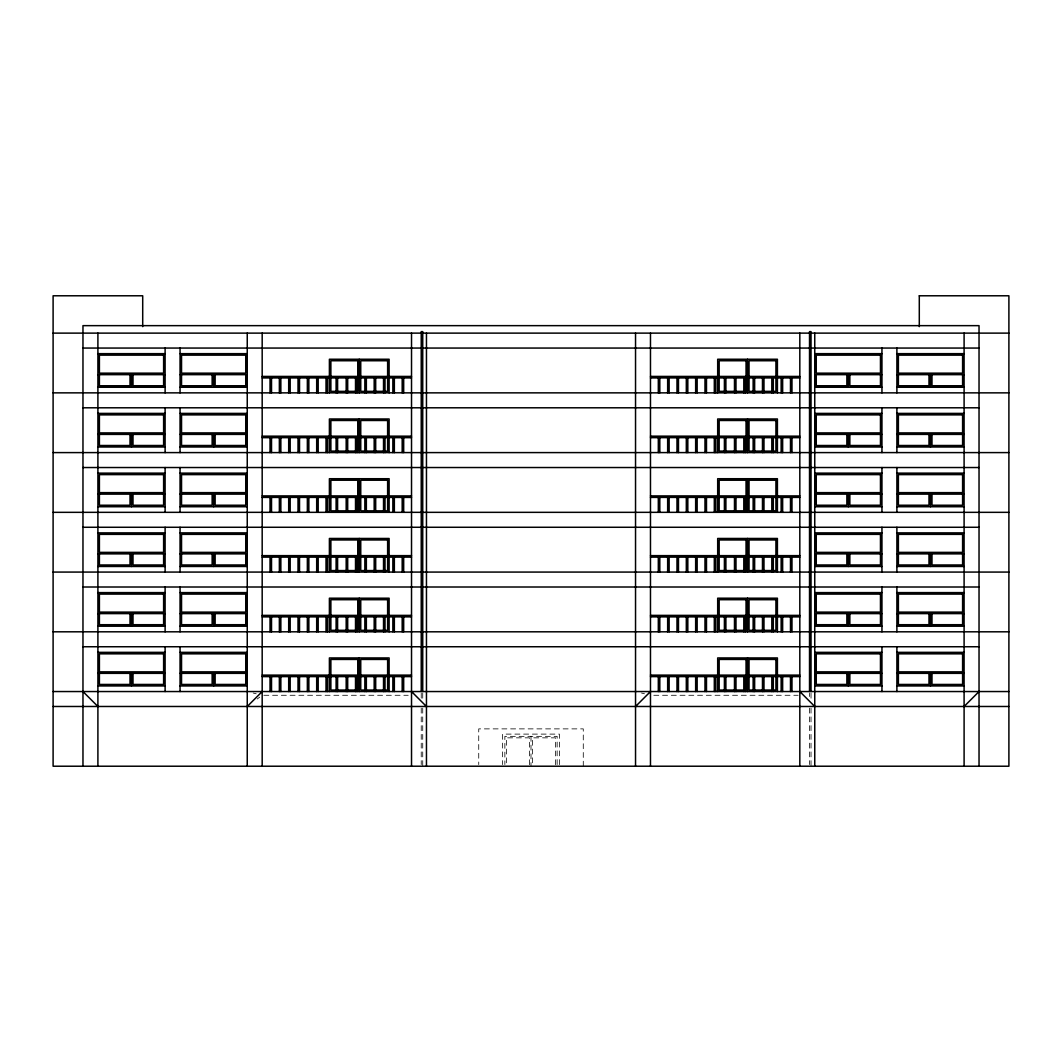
<?xml version="1.0" encoding="UTF-8"?>
<svg xmlns="http://www.w3.org/2000/svg" width="1062" height="1062" viewBox="0 0 1062 1062"><rect width="100%" height="100%" fill="white"/><g stroke="black" fill="none" stroke-linecap="round" stroke-linejoin="round"><path stroke-width="0.75" stroke-dasharray="5 3.75" d="M257.203 699.008L259.699 697.15M263.841 695.278L408.206 695.278M653.794 695.278L798.159 695.278M641.514 693.035L644.501 693.778M253.221 693.035L256.207 693.778M811.023 693.207L811.023 699.845M811.023 708.142L811.023 766.22M809.523 693.207L809.523 696.526M809.523 708.142L809.523 764.56M583.277 766.22L583.277 728.877L478.736 728.877L478.736 764.587M559.382 764.613L559.382 734.107L502.631 734.107L502.631 764.613M557.138 764.56L557.138 736.351L504.862 736.351L504.862 764.56M555.638 764.72L555.638 737.838L532.487 737.838L532.487 764.72M531 736.351L531 766.22M529.513 764.72L529.513 737.838L506.362 737.838L506.362 764.72M422.729 693.207L422.729 699.845M422.729 708.142L422.729 766.22M421.229 693.207L421.229 698.185M421.229 708.142L421.229 764.56"/><path stroke-width="1.5" d="M247.247 706.482L262.181 691.548M635.541 706.482L650.475 691.548M964.097 706.482L979.031 691.548M919.294 295.78L1008.9 295.78L1008.9 766.22L53.1 766.22L53.1 295.78L142.706 295.78L142.706 326.631M53.1 333.123L1008.9 333.123M82.969 348.057L979.031 348.057M97.903 353.659L165.114 353.659M180.049 353.659L247.247 353.659M814.753 353.659L881.951 353.659M896.886 353.659L964.097 353.659M97.903 374.66L165.114 374.66M180.049 374.66L247.247 374.66M814.753 374.66L881.951 374.66M896.886 374.66L964.097 374.66M262.181 376.426L411.525 376.426M650.475 376.426L799.819 376.426M262.181 377.926L411.525 377.926M650.475 377.926L799.819 377.926M97.903 387.258L165.114 387.258M180.049 387.258L247.247 387.258M814.753 387.258L881.951 387.258M896.886 387.258L964.097 387.258M53.1 392.86L1008.9 392.86M82.969 407.795L979.031 407.795M97.903 413.397L165.114 413.397M180.049 413.397L247.247 413.397M814.753 413.397L881.951 413.397M896.886 413.397L964.097 413.397M97.903 434.398L165.114 434.398M180.049 434.398L247.247 434.398M814.753 434.398L881.951 434.398M896.886 434.398L964.097 434.398M262.181 436.163L411.525 436.163M650.475 436.163L799.819 436.163M262.181 437.663L411.525 437.663M650.475 437.663L799.819 437.663M97.903 446.996L165.114 446.996M180.049 446.996L247.247 446.996M814.753 446.996L881.951 446.996M896.886 446.996L964.097 446.996M53.1 452.598L1008.9 452.598M82.969 467.532L979.031 467.532M97.903 473.134L165.114 473.134M180.049 473.134L247.247 473.134M814.753 473.134L881.951 473.134M896.886 473.134L964.097 473.134M97.903 494.135L165.114 494.135M180.049 494.135L247.247 494.135M814.753 494.135L881.951 494.135M896.886 494.135L964.097 494.135M262.181 495.901L411.525 495.901M650.475 495.901L799.819 495.901M262.181 497.401L411.525 497.401M650.475 497.401L799.819 497.401M97.903 506.733L165.114 506.733M180.049 506.733L247.247 506.733M814.753 506.733L881.951 506.733M896.886 506.733L964.097 506.733M53.1 512.335L1008.9 512.335M82.969 527.27L979.031 527.27M97.903 532.872L165.114 532.872M180.049 532.872L247.247 532.872M814.753 532.872L881.951 532.872M896.886 532.872L964.097 532.872M97.903 553.873L165.114 553.873M180.049 553.873L247.247 553.873M814.753 553.873L881.951 553.873M896.886 553.873L964.097 553.873M262.181 555.638L411.525 555.638M650.475 555.638L799.819 555.638M262.181 557.138L411.525 557.138M650.475 557.138L799.819 557.138M97.903 566.471L165.114 566.471M180.049 566.471L247.247 566.471M814.753 566.471L881.951 566.471M896.886 566.471L964.097 566.471M53.1 572.073L1008.9 572.073M82.969 587.007L979.031 587.007M97.903 592.609L165.114 592.609M180.049 592.609L247.247 592.609M814.753 592.609L881.951 592.609M896.886 592.609L964.097 592.609M97.903 613.61L165.114 613.61M180.049 613.61L247.247 613.61M814.753 613.61L881.951 613.61M896.886 613.61L964.097 613.61M262.181 615.376L411.525 615.376M650.475 615.376L799.819 615.376M262.181 616.876L411.525 616.876M650.475 616.876L799.819 616.876M97.903 626.208L165.114 626.208M180.049 626.208L247.247 626.208M814.753 626.208L881.951 626.208M896.886 626.208L964.097 626.208M53.1 631.81L1008.9 631.81M82.969 646.745L979.031 646.745M97.903 652.347L165.114 652.347M180.049 652.347L247.247 652.347M814.753 652.347L881.951 652.347M896.886 652.347L964.097 652.347M97.903 673.348L165.114 673.348M180.049 673.348L247.247 673.348M814.753 673.348L881.951 673.348M896.886 673.348L964.097 673.348M262.181 675.113L411.525 675.113M650.475 675.113L799.819 675.113M262.181 676.613L411.525 676.613M650.475 676.613L799.819 676.613M97.903 685.946L165.114 685.946M180.049 685.946L247.247 685.946M814.753 685.946L881.951 685.946M896.886 685.946L964.097 685.946M53.1 691.548L1008.9 691.548M53.1 706.482L1008.9 706.482M799.819 691.548L814.753 706.482M411.525 691.548L426.459 706.482M82.969 691.548L97.903 706.482M979.031 766.22L979.031 325.649L82.969 325.649L82.969 766.22M964.097 333.123L964.097 766.22M962.597 374.66L962.597 385.758L931.985 385.758L931.985 374.66M962.597 434.398L962.597 445.496L931.985 445.496L931.985 434.398M962.597 494.135L962.597 505.233L931.985 505.233L931.985 494.135M962.597 553.873L962.597 564.971L931.985 564.971L931.985 553.873M962.597 613.61L962.597 624.708L931.985 624.708L931.985 613.61M962.597 673.348L962.597 684.446L931.985 684.446L931.985 673.348M930.498 374.66L930.498 387.258M930.498 434.398L930.498 446.996M930.498 494.135L930.498 506.733M930.498 553.873L930.498 566.471M930.498 613.61L930.498 626.208M930.498 673.348L930.498 685.946M928.998 374.66L928.998 385.758L898.386 385.758L898.386 374.66M928.998 434.398L928.998 445.496L898.386 445.496L898.386 434.398M928.998 494.135L928.998 505.233L898.386 505.233L898.386 494.135M928.998 553.873L928.998 564.971L898.386 564.971L898.386 553.873M928.998 613.61L928.998 624.708L898.386 624.708L898.386 613.61M928.998 673.348L928.998 684.446L898.386 684.446L898.386 673.348M919.294 295.78L919.294 326.631M896.886 348.057L896.886 392.86M896.886 407.795L896.886 452.598M896.886 467.532L896.886 512.335M896.886 527.27L896.886 572.073M896.886 587.007L896.886 631.81M896.886 646.745L896.886 691.548M881.951 348.057L881.951 392.86M881.951 407.795L881.951 452.598M881.951 467.532L881.951 512.335M881.951 527.27L881.951 572.073M881.951 587.007L881.951 631.81M881.951 646.745L881.951 691.548M880.464 374.66L880.464 385.758L849.852 385.758L849.852 374.66M880.464 434.398L880.464 445.496L849.852 445.496L849.852 434.398M880.464 494.135L880.464 505.233L849.852 505.233L849.852 494.135M880.464 553.873L880.464 564.971L849.852 564.971L849.852 553.873M880.464 613.61L880.464 624.708L849.852 624.708L849.852 613.61M880.464 673.348L880.464 684.446L849.852 684.446L849.852 673.348M848.352 374.66L848.352 387.258M848.352 434.398L848.352 446.996M848.352 494.135L848.352 506.733M848.352 553.873L848.352 566.471M848.352 613.61L848.352 626.208M848.352 673.348L848.352 685.946M846.865 374.66L846.865 385.758L816.253 385.758L816.253 374.66M846.865 434.398L846.865 445.496L816.253 445.496L816.253 434.398M846.865 494.135L846.865 505.233L816.253 505.233L816.253 494.135M846.865 553.873L846.865 564.971L816.253 564.971L816.253 553.873M846.865 613.61L846.865 624.708L816.253 624.708L816.253 613.61M846.865 673.348L846.865 684.446L816.253 684.446L816.253 673.348M814.753 333.123L814.753 766.22M811.023 691.548L811.023 331.623L809.523 331.623L809.523 691.548M799.819 333.123L799.819 766.22M791.973 377.926L791.973 392.86M791.973 437.663L791.973 452.598M791.973 497.401L791.973 512.335M791.973 557.138L791.973 572.073M791.973 616.876L791.973 631.81M791.973 676.613L791.973 691.548M790.486 377.926L790.486 392.86M790.486 437.663L790.486 452.598M790.486 497.401L790.486 512.335M790.486 557.138L790.486 572.073M790.486 616.876L790.486 631.81M790.486 676.613L790.486 691.548M782.641 377.926L782.641 392.86M782.641 437.663L782.641 452.598M782.641 497.401L782.641 512.335M782.641 557.138L782.641 572.073M782.641 616.876L782.641 631.81M782.641 676.613L782.641 691.548M781.154 377.926L781.154 392.86M781.154 437.663L781.154 452.598M781.154 497.401L781.154 512.335M781.154 557.138L781.154 572.073M781.154 616.876L781.154 631.81M781.154 676.613L781.154 691.548M777.411 392.86L777.411 359.248L717.686 359.248L717.686 392.86M777.411 452.598L777.411 418.986L717.686 418.986L717.686 452.598M777.411 512.335L777.411 478.723L717.686 478.723L717.686 512.335M777.411 572.073L777.411 538.461L717.686 538.461L717.686 572.073M777.411 631.81L777.411 598.198L717.686 598.198L717.686 631.81M777.411 691.548L777.411 657.936L717.686 657.936L717.686 691.548M773.309 377.926L773.309 392.86M773.309 437.663L773.309 452.598M773.309 497.401L773.309 512.335M773.309 557.138L773.309 572.073M773.309 616.876L773.309 631.81M773.309 676.613L773.309 691.548M771.822 377.926L771.822 392.86M771.822 437.663L771.822 452.598M771.822 497.401L771.822 512.335M771.822 557.138L771.822 572.073M771.822 616.876L771.822 631.81M771.822 676.613L771.822 691.548M763.976 377.926L763.976 392.86M763.976 437.663L763.976 452.598M763.976 497.401L763.976 512.335M763.976 557.138L763.976 572.073M763.976 616.876L763.976 631.81M763.976 676.613L763.976 691.548M762.476 377.926L762.476 392.86M762.476 437.663L762.476 452.598M762.476 497.401L762.476 512.335M762.476 557.138L762.476 572.073M762.476 616.876L762.476 631.81M762.476 676.613L762.476 691.548M754.644 377.926L754.644 392.86M754.644 437.663L754.644 452.598M754.644 497.401L754.644 512.335M754.644 557.138L754.644 572.073M754.644 616.876L754.644 631.81M754.644 676.613L754.644 691.548M753.144 377.926L753.144 392.86M753.144 437.663L753.144 452.598M753.144 497.401L753.144 512.335M753.144 557.138L753.144 572.073M753.144 616.876L753.144 631.81M753.144 676.613L753.144 691.548M747.542 359.248L747.542 392.86M747.542 418.986L747.542 452.598M747.542 478.723L747.542 512.335M747.542 538.461L747.542 572.073M747.542 598.198L747.542 631.81M747.542 657.936L747.542 691.548M745.312 377.926L745.312 392.86M745.312 437.663L745.312 452.598M745.312 497.401L745.312 512.335M745.312 557.138L745.312 572.073M745.312 616.876L745.312 631.81M745.312 676.613L745.312 691.548M743.812 377.926L743.812 392.86M743.812 437.663L743.812 452.598M743.812 497.401L743.812 512.335M743.812 557.138L743.812 572.073M743.812 616.876L743.812 631.81M743.812 676.613L743.812 691.548M735.979 377.926L735.979 392.86M735.979 437.663L735.979 452.598M735.979 497.401L735.979 512.335M735.979 557.138L735.979 572.073M735.979 616.876L735.979 631.81M735.979 676.613L735.979 691.548M734.479 377.926L734.479 392.86M734.479 437.663L734.479 452.598M734.479 497.401L734.479 512.335M734.479 557.138L734.479 572.073M734.479 616.876L734.479 631.81M734.479 676.613L734.479 691.548M725.89 377.926L725.89 392.86M725.89 437.663L725.89 452.598M725.89 497.401L725.89 512.335M725.89 557.138L725.89 572.073M725.89 616.876L725.89 631.81M725.89 676.613L725.89 691.548M724.403 377.926L724.403 392.86M724.403 437.663L724.403 452.598M724.403 497.401L724.403 512.335M724.403 557.138L724.403 572.073M724.403 616.876L724.403 631.81M724.403 676.613L724.403 691.548M715.815 377.926L715.815 392.86M715.815 437.663L715.815 452.598M715.815 497.401L715.815 512.335M715.815 557.138L715.815 572.073M715.815 616.876L715.815 631.81M715.815 676.613L715.815 691.548M714.314 377.926L714.314 392.86M714.314 437.663L714.314 452.598M714.314 497.401L714.314 512.335M714.314 557.138L714.314 572.073M714.314 616.876L714.314 631.81M714.314 676.613L714.314 691.548M706.482 377.926L706.482 392.86M706.482 437.663L706.482 452.598M706.482 497.401L706.482 512.335M706.482 557.138L706.482 572.073M706.482 616.876L706.482 631.81M706.482 676.613L706.482 691.548M704.982 377.926L704.982 392.86M704.982 437.663L704.982 452.598M704.982 497.401L704.982 512.335M704.982 557.138L704.982 572.073M704.982 616.876L704.982 631.81M704.982 676.613L704.982 691.548M697.15 377.926L697.15 392.86M697.15 437.663L697.15 452.598M697.15 497.401L697.15 512.335M697.15 557.138L697.15 572.073M697.15 616.876L697.15 631.81M697.15 676.613L697.15 691.548M695.65 377.926L695.65 392.86M695.65 437.663L695.65 452.598M695.65 497.401L695.65 512.335M695.65 557.138L695.65 572.073M695.65 616.876L695.65 631.81M695.65 676.613L695.65 691.548M687.818 377.926L687.818 392.86M687.818 437.663L687.818 452.598M687.818 497.401L687.818 512.335M687.818 557.138L687.818 572.073M687.818 616.876L687.818 631.81M687.818 676.613L687.818 691.548M686.317 377.926L686.317 392.86M686.317 437.663L686.317 452.598M686.317 497.401L686.317 512.335M686.317 557.138L686.317 572.073M686.317 616.876L686.317 631.81M686.317 676.613L686.317 691.548M678.472 377.926L678.472 392.86M678.472 437.663L678.472 452.598M678.472 497.401L678.472 512.335M678.472 557.138L678.472 572.073M678.472 616.876L678.472 631.81M678.472 676.613L678.472 691.548M676.985 377.926L676.985 392.86M676.985 437.663L676.985 452.598M676.985 497.401L676.985 512.335M676.985 557.138L676.985 572.073M676.985 616.876L676.985 631.81M676.985 676.613L676.985 691.548M669.14 377.926L669.14 392.86M669.14 437.663L669.14 452.598M669.14 497.401L669.14 512.335M669.14 557.138L669.14 572.073M669.14 616.876L669.14 631.81M669.14 676.613L669.14 691.548M667.653 377.926L667.653 392.86M667.653 437.663L667.653 452.598M667.653 497.401L667.653 512.335M667.653 557.138L667.653 572.073M667.653 616.876L667.653 631.81M667.653 676.613L667.653 691.548M659.807 377.926L659.807 392.86M659.807 437.663L659.807 452.598M659.807 497.401L659.807 512.335M659.807 557.138L659.807 572.073M659.807 616.876L659.807 631.81M659.807 676.613L659.807 691.548M658.321 377.926L658.321 392.86M658.321 437.663L658.321 452.598M658.321 497.401L658.321 512.335M658.321 557.138L658.321 572.073M658.321 616.876L658.321 631.81M658.321 676.613L658.321 691.548M650.475 333.123L650.475 766.22M635.541 333.123L635.541 766.22M426.459 333.123L426.459 766.22M422.729 691.548L422.729 331.623L421.229 331.623L421.229 691.548M411.525 333.123L411.525 766.22M403.679 377.926L403.679 392.86M403.679 437.663L403.679 452.598M403.679 497.401L403.679 512.335M403.679 557.138L403.679 572.073M403.679 616.876L403.679 631.81M403.679 676.613L403.679 691.548M402.193 377.926L402.193 392.86M402.193 437.663L402.193 452.598M402.193 497.401L402.193 512.335M402.193 557.138L402.193 572.073M402.193 616.876L402.193 631.81M402.193 676.613L402.193 691.548M394.347 377.926L394.347 392.86M394.347 437.663L394.347 452.598M394.347 497.401L394.347 512.335M394.347 557.138L394.347 572.073M394.347 616.876L394.347 631.81M394.347 676.613L394.347 691.548M392.86 377.926L392.86 392.86M392.86 437.663L392.86 452.598M392.86 497.401L392.86 512.335M392.86 557.138L392.86 572.073M392.86 616.876L392.86 631.81M392.86 676.613L392.86 691.548M389.117 392.86L389.117 359.248L329.393 359.248L329.393 392.86M389.117 452.598L389.117 418.986L329.393 418.986L329.393 452.598M389.117 512.335L389.117 478.723L329.393 478.723L329.393 512.335M389.117 572.073L389.117 538.461L329.393 538.461L329.393 572.073M389.117 631.81L389.117 598.198L329.393 598.198L329.393 631.81M389.117 691.548L389.117 657.936L329.393 657.936L329.393 691.548M385.015 377.926L385.015 392.86M385.015 437.663L385.015 452.598M385.015 497.401L385.015 512.335M385.015 557.138L385.015 572.073M385.015 616.876L385.015 631.81M385.015 676.613L385.015 691.548M383.528 377.926L383.528 392.86M383.528 437.663L383.528 452.598M383.528 497.401L383.528 512.335M383.528 557.138L383.528 572.073M383.528 616.876L383.528 631.81M383.528 676.613L383.528 691.548M375.682 377.926L375.682 392.86M375.682 437.663L375.682 452.598M375.682 497.401L375.682 512.335M375.682 557.138L375.682 572.073M375.682 616.876L375.682 631.81M375.682 676.613L375.682 691.548M374.182 377.926L374.182 392.86M374.182 437.663L374.182 452.598M374.182 497.401L374.182 512.335M374.182 557.138L374.182 572.073M374.182 616.876L374.182 631.81M374.182 676.613L374.182 691.548M366.35 377.926L366.35 392.86M366.35 437.663L366.35 452.598M366.35 497.401L366.35 512.335M366.35 557.138L366.35 572.073M366.35 616.876L366.35 631.81M366.35 676.613L366.35 691.548M364.85 377.926L364.85 392.86M364.85 437.663L364.85 452.598M364.85 497.401L364.85 512.335M364.85 557.138L364.85 572.073M364.85 616.876L364.85 631.81M364.85 676.613L364.85 691.548M359.248 359.248L359.248 392.86M359.248 418.986L359.248 452.598M359.248 478.723L359.248 512.335M359.248 538.461L359.248 572.073M359.248 598.198L359.248 631.81M359.248 657.936L359.248 691.548M357.018 377.926L357.018 392.86M357.018 437.663L357.018 452.598M357.018 497.401L357.018 512.335M357.018 557.138L357.018 572.073M357.018 616.876L357.018 631.81M357.018 676.613L357.018 691.548M355.518 377.926L355.518 392.86M355.518 437.663L355.518 452.598M355.518 497.401L355.518 512.335M355.518 557.138L355.518 572.073M355.518 616.876L355.518 631.81M355.518 676.613L355.518 691.548M347.686 377.926L347.686 392.86M347.686 437.663L347.686 452.598M347.686 497.401L347.686 512.335M347.686 557.138L347.686 572.073M347.686 616.876L347.686 631.81M347.686 676.613L347.686 691.548M346.185 377.926L346.185 392.86M346.185 437.663L346.185 452.598M346.185 497.401L346.185 512.335M346.185 557.138L346.185 572.073M346.185 616.876L346.185 631.81M346.185 676.613L346.185 691.548M337.597 377.926L337.597 392.86M337.597 437.663L337.597 452.598M337.597 497.401L337.597 512.335M337.597 557.138L337.597 572.073M337.597 616.876L337.597 631.81M337.597 676.613L337.597 691.548M336.11 377.926L336.11 392.86M336.11 437.663L336.11 452.598M336.11 497.401L336.11 512.335M336.11 557.138L336.11 572.073M336.11 616.876L336.11 631.81M336.11 676.613L336.11 691.548M327.521 377.926L327.521 392.86M327.521 437.663L327.521 452.598M327.521 497.401L327.521 512.335M327.521 557.138L327.521 572.073M327.521 616.876L327.521 631.81M327.521 676.613L327.521 691.548M326.021 377.926L326.021 392.86M326.021 437.663L326.021 452.598M326.021 497.401L326.021 512.335M326.021 557.138L326.021 572.073M326.021 616.876L326.021 631.81M326.021 676.613L326.021 691.548M318.188 377.926L318.188 392.86M318.188 437.663L318.188 452.598M318.188 497.401L318.188 512.335M318.188 557.138L318.188 572.073M318.188 616.876L318.188 631.81M318.188 676.613L318.188 691.548M316.688 377.926L316.688 392.86M316.688 437.663L316.688 452.598M316.688 497.401L316.688 512.335M316.688 557.138L316.688 572.073M316.688 616.876L316.688 631.81M316.688 676.613L316.688 691.548M308.856 377.926L308.856 392.86M308.856 437.663L308.856 452.598M308.856 497.401L308.856 512.335M308.856 557.138L308.856 572.073M308.856 616.876L308.856 631.81M308.856 676.613L308.856 691.548M307.356 377.926L307.356 392.86M307.356 437.663L307.356 452.598M307.356 497.401L307.356 512.335M307.356 557.138L307.356 572.073M307.356 616.876L307.356 631.81M307.356 676.613L307.356 691.548M299.524 377.926L299.524 392.86M299.524 437.663L299.524 452.598M299.524 497.401L299.524 512.335M299.524 557.138L299.524 572.073M299.524 616.876L299.524 631.81M299.524 676.613L299.524 691.548M298.024 377.926L298.024 392.86M298.024 437.663L298.024 452.598M298.024 497.401L298.024 512.335M298.024 557.138L298.024 572.073M298.024 616.876L298.024 631.81M298.024 676.613L298.024 691.548M290.178 377.926L290.178 392.86M290.178 437.663L290.178 452.598M290.178 497.401L290.178 512.335M290.178 557.138L290.178 572.073M290.178 616.876L290.178 631.81M290.178 676.613L290.178 691.548M288.691 377.926L288.691 392.86M288.691 437.663L288.691 452.598M288.691 497.401L288.691 512.335M288.691 557.138L288.691 572.073M288.691 616.876L288.691 631.81M288.691 676.613L288.691 691.548M280.846 377.926L280.846 392.86M280.846 437.663L280.846 452.598M280.846 497.401L280.846 512.335M280.846 557.138L280.846 572.073M280.846 616.876L280.846 631.81M280.846 676.613L280.846 691.548M279.359 377.926L279.359 392.86M279.359 437.663L279.359 452.598M279.359 497.401L279.359 512.335M279.359 557.138L279.359 572.073M279.359 616.876L279.359 631.81M279.359 676.613L279.359 691.548M271.514 377.926L271.514 392.86M271.514 437.663L271.514 452.598M271.514 497.401L271.514 512.335M271.514 557.138L271.514 572.073M271.514 616.876L271.514 631.81M271.514 676.613L271.514 691.548M270.027 377.926L270.027 392.86M270.027 437.663L270.027 452.598M270.027 497.401L270.027 512.335M270.027 557.138L270.027 572.073M270.027 616.876L270.027 631.81M270.027 676.613L270.027 691.548M262.181 333.123L262.181 766.22M247.247 333.123L247.247 766.22M245.747 374.66L245.747 385.758L215.135 385.758L215.135 374.66M245.747 434.398L245.747 445.496L215.135 445.496L215.135 434.398M245.747 494.135L245.747 505.233L215.135 505.233L215.135 494.135M245.747 553.873L245.747 564.971L215.135 564.971L215.135 553.873M245.747 613.61L245.747 624.708L215.135 624.708L215.135 613.61M245.747 673.348L245.747 684.446L215.135 684.446L215.135 673.348M213.648 374.66L213.648 387.258M213.648 434.398L213.648 446.996M213.648 494.135L213.648 506.733M213.648 553.873L213.648 566.471M213.648 613.61L213.648 626.208M213.648 673.348L213.648 685.946M212.148 374.66L212.148 385.758L181.536 385.758L181.536 374.66M212.148 434.398L212.148 445.496L181.536 445.496L181.536 434.398M212.148 494.135L212.148 505.233L181.536 505.233L181.536 494.135M212.148 553.873L212.148 564.971L181.536 564.971L181.536 553.873M212.148 613.61L212.148 624.708L181.536 624.708L181.536 613.61M212.148 673.348L212.148 684.446L181.536 684.446L181.536 673.348M180.049 348.057L180.049 392.86M180.049 407.795L180.049 452.598M180.049 467.532L180.049 512.335M180.049 527.27L180.049 572.073M180.049 587.007L180.049 631.81M180.049 646.745L180.049 691.548M165.114 348.057L165.114 392.86M165.114 407.795L165.114 452.598M165.114 467.532L165.114 512.335M165.114 527.27L165.114 572.073M165.114 587.007L165.114 631.81M165.114 646.745L165.114 691.548M163.614 374.66L163.614 385.758L133.002 385.758L133.002 374.66M163.614 434.398L163.614 445.496L133.002 445.496L133.002 434.398M163.614 494.135L163.614 505.233L133.002 505.233L133.002 494.135M163.614 553.873L163.614 564.971L133.002 564.971L133.002 553.873M163.614 613.61L163.614 624.708L133.002 624.708L133.002 613.61M163.614 673.348L163.614 684.446L133.002 684.446L133.002 673.348M131.502 374.66L131.502 387.258M131.502 434.398L131.502 446.996M131.502 494.135L131.502 506.733M131.502 553.873L131.502 566.471M131.502 613.61L131.502 626.208M131.502 673.348L131.502 685.946M130.015 374.66L130.015 385.758L99.403 385.758L99.403 374.66M130.015 434.398L130.015 445.496L99.403 445.496L99.403 434.398M130.015 494.135L130.015 505.233L99.403 505.233L99.403 494.135M130.015 553.873L130.015 564.971L99.403 564.971L99.403 553.873M130.015 613.61L130.015 624.708L99.403 624.708L99.403 613.61M130.015 673.348L130.015 684.446L99.403 684.446L99.403 673.348M97.903 333.123L97.903 766.22M163.614 355.146L99.403 355.146L99.403 373.16L163.614 373.16L163.614 355.146M245.747 355.146L181.536 355.146L181.536 373.16L245.747 373.16L245.747 355.146M880.464 355.146L816.253 355.146L816.253 373.16L880.464 373.16L880.464 355.146M962.597 355.146L898.386 355.146L898.386 373.16L962.597 373.16L962.597 355.146M357.761 360.748L330.879 360.748L330.879 391.36L357.761 391.36L357.761 360.748M387.63 360.748L360.748 360.748L360.748 391.36L387.63 391.36L387.63 360.748M746.055 360.748L719.173 360.748L719.173 391.36L746.055 391.36L746.055 360.748M775.924 360.748L749.042 360.748L749.042 391.36L775.924 391.36L775.924 360.748M163.614 414.884L99.403 414.884L99.403 432.898L163.614 432.898L163.614 414.884M245.747 414.884L181.536 414.884L181.536 432.898L245.747 432.898L245.747 414.884M880.464 414.884L816.253 414.884L816.253 432.898L880.464 432.898L880.464 414.884M962.597 414.884L898.386 414.884L898.386 432.898L962.597 432.898L962.597 414.884M357.761 420.486L330.879 420.486L330.879 451.098L357.761 451.098L357.761 420.486M387.63 420.486L360.748 420.486L360.748 451.098L387.63 451.098L387.63 420.486M746.055 420.486L719.173 420.486L719.173 451.098L746.055 451.098L746.055 420.486M775.924 420.486L749.042 420.486L749.042 451.098L775.924 451.098L775.924 420.486M163.614 474.621L99.403 474.621L99.403 492.635L163.614 492.635L163.614 474.621M245.747 474.621L181.536 474.621L181.536 492.635L245.747 492.635L245.747 474.621M880.464 474.621L816.253 474.621L816.253 492.635L880.464 492.635L880.464 474.621M962.597 474.621L898.386 474.621L898.386 492.635L962.597 492.635L962.597 474.621M357.761 480.223L330.879 480.223L330.879 510.835L357.761 510.835L357.761 480.223M387.63 480.223L360.748 480.223L360.748 510.835L387.63 510.835L387.63 480.223M746.055 480.223L719.173 480.223L719.173 510.835L746.055 510.835L746.055 480.223M775.924 480.223L749.042 480.223L749.042 510.835L775.924 510.835L775.924 480.223M163.614 534.359L99.403 534.359L99.403 552.373L163.614 552.373L163.614 534.359M245.747 534.359L181.536 534.359L181.536 552.373L245.747 552.373L245.747 534.359M880.464 534.359L816.253 534.359L816.253 552.373L880.464 552.373L880.464 534.359M962.597 534.359L898.386 534.359L898.386 552.373L962.597 552.373L962.597 534.359M357.761 539.961L330.879 539.961L330.879 570.573L357.761 570.573L357.761 539.961M387.63 539.961L360.748 539.961L360.748 570.573L387.63 570.573L387.63 539.961M746.055 539.961L719.173 539.961L719.173 570.573L746.055 570.573L746.055 539.961M775.924 539.961L749.042 539.961L749.042 570.573L775.924 570.573L775.924 539.961M163.614 594.096L99.403 594.096L99.403 612.11L163.614 612.11L163.614 594.096M245.747 594.096L181.536 594.096L181.536 612.11L245.747 612.11L245.747 594.096M880.464 594.096L816.253 594.096L816.253 612.11L880.464 612.11L880.464 594.096M962.597 594.096L898.386 594.096L898.386 612.11L962.597 612.11L962.597 594.096M357.761 599.698L330.879 599.698L330.879 630.31L357.761 630.31L357.761 599.698M387.63 599.698L360.748 599.698L360.748 630.31L387.63 630.31L387.63 599.698M746.055 599.698L719.173 599.698L719.173 630.31L746.055 630.31L746.055 599.698M775.924 599.698L749.042 599.698L749.042 630.31L775.924 630.31L775.924 599.698M163.614 653.834L99.403 653.834L99.403 671.848L163.614 671.848L163.614 653.834M245.747 653.834L181.536 653.834L181.536 671.848L245.747 671.848L245.747 653.834M880.464 653.834L816.253 653.834L816.253 671.848L880.464 671.848L880.464 653.834M962.597 653.834L898.386 653.834L898.386 671.848L962.597 671.848L962.597 653.834M357.761 659.436L330.879 659.436L330.879 690.048L357.761 690.048L357.761 659.436M387.63 659.436L360.748 659.436L360.748 690.048L387.63 690.048L387.63 659.436M746.055 659.436L719.173 659.436L719.173 690.048L746.055 690.048L746.055 659.436M775.924 659.436L749.042 659.436L749.042 690.048L775.924 690.048L775.924 659.436"/></g></svg>
